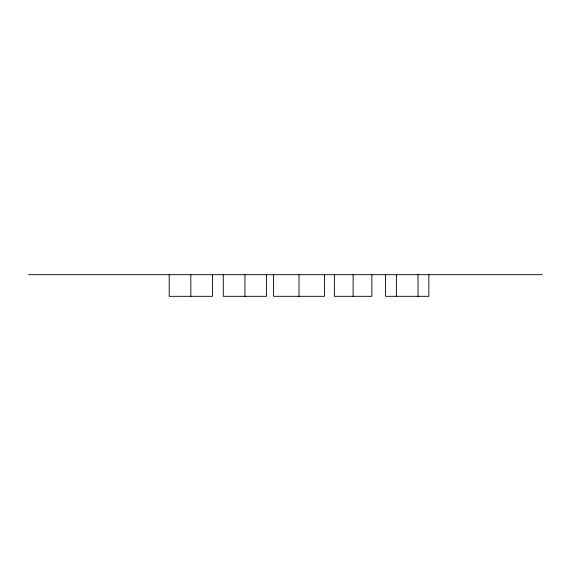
<?xml version="1.0" encoding="UTF-8"?>
<svg xmlns="http://www.w3.org/2000/svg" width="571" height="571" viewBox="0 0 571 571"><rect width="100%" height="100%" fill="white"/><g stroke="black" fill="none" stroke-linecap="round" stroke-linejoin="round"><path stroke-width="0.86" d="M28.55 274.68L542.45 274.68M428.85 274.68L428.85 296.32L385.575 296.32L385.575 274.68M418.029 274.68L418.029 296.32M396.395 274.68L396.395 296.32M371.857 274.68L371.857 296.32L334.378 296.32L334.378 274.68M353.121 274.68L353.121 296.32M324.464 274.68L324.464 296.32L273.588 296.32L273.588 274.68M299.026 274.68L299.026 296.32M266.564 274.68L266.564 296.32L223.29 296.32L223.29 274.68M244.93 274.68L244.93 296.32M212.469 274.68L212.469 296.32L169.194 296.32L169.194 274.68M190.835 274.68L190.835 296.32"/></g></svg>
